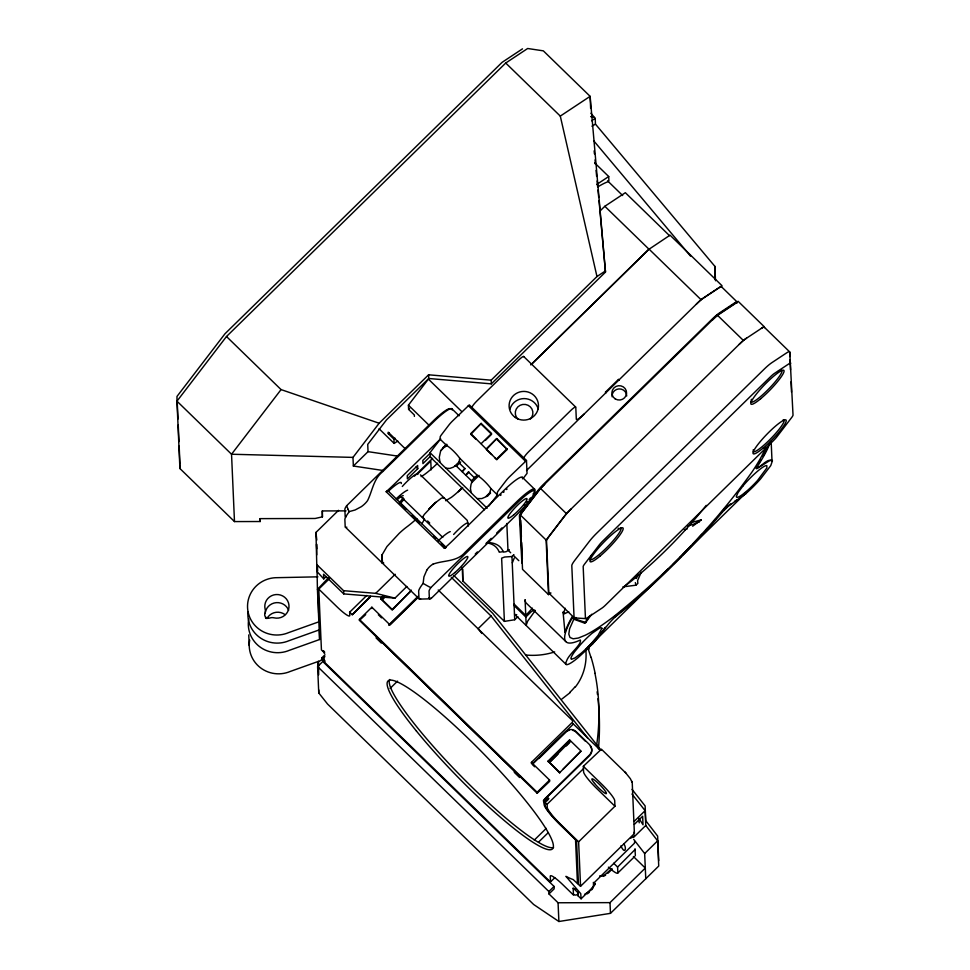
<?xml version="1.0" encoding="UTF-8"?>
<svg xmlns="http://www.w3.org/2000/svg" width="970" height="970" viewBox="0 0 970 970"><rect width="100%" height="100%" fill="white"/><g stroke="black" fill="none" stroke-linecap="round" stroke-linejoin="round"><path stroke-width="1.45" d="M714.841 279.275L714.878 266.338L595.459 124.136L595.204 118.376L590.912 113.26M260.178 518.647L260.19 521.52L234.485 521.581L179.911 468.522L179.935 465.673M420.628 598.939A22.031 3.54 -45.8 0 1 418.979 598.369L418.664 591.276A22.031 3.54 -45.8 0 1 423.138 583.334L423.914 576.883L426.739 570.275M381.768 555.386L386.945 546.546L399.228 533.33A22.031 3.54 -45.8 0 1 406.551 527.122A40.388 6.487 -45.8 0 0 415.269 520.017L416.979 518.986L416.518 519.714M635.35 855.382L634.986 848.811M568.759 611.84L564.564 613.634L563.594 613.016L565.255 608.263M770.192 442.259A146.191 23.474 -45.8 0 1 757.097 466.909L756.624 467.71A7.42 1.188 -45.8 0 0 756.697 468.716L769.331 460.847L771.441 460.241L772.399 460.883L770.75 465.624L760.529 478.974A29.173 4.68 -45.8 0 1 745.906 493.572L728.203 506.413L722.759 511.724A146.191 23.474 -45.8 0 1 615.683 616.593M596.695 744.911C600.054 721.195 599.763 696.872 594.962 673.374M248.769 618.981A29.379 28.676 -2.5 0 0 259.414 646.529A29.379 28.676 -2.5 0 0 289.339 650.324L319.615 639.509L317.433 589.408L328.551 577.683M634.392 833.46L632.234 782.608L630.367 778.692L624.862 771.865M366.733 595.471L349.637 612.216L352.243 614.737L370.419 596.259M544 801.244L547.638 797.692L548.668 798.698L545.043 802.263L545.176 805.464A21.304 3.14 45.6 0 0 560.454 824.755L576.568 840.432L578.459 883.937L577.429 882.93L575.537 839.741L559.945 824.573A22.031 3.249 45.6 0 1 544.146 804.603L543.479 800.747L544.74 798.892L589.639 754.866A7.348 7.166 -2.5 0 0 589.639 744.73L576.119 731.586A7.348 7.166 -2.5 0 0 565.74 731.61L532.384 764.275M512.33 562.842L514.258 558.077M523.412 478.125L527.049 473.372L526.48 460.495L469.322 404.89L452.517 421.016A7.348 1.176 -45.8 0 0 448.867 425.078L441.629 434.536A7.348 1.176 -45.8 0 0 440.15 437.155L440.247 439.301L446.794 445.654A10.464 1.54 45.6 0 1 453.184 450.771A10.464 1.54 45.6 0 1 459.683 458.204L459.004 462.787L464.703 468.328L462.144 471.675L465.357 468.534M459.683 458.204L477.967 475.979A10.464 1.54 45.6 0 1 484.369 481.096A10.464 1.54 45.6 0 1 490.868 488.528L489.838 492.772L487.352 496.191L481.799 498.58L477.216 498.58A10.476 1.552 45.6 0 1 471.141 492.675L446.03 468.255A10.476 1.552 45.6 0 1 439.968 462.35L430.001 452.663L440.247 439.301M635.156 849.453L617.599 867.059L617.841 872.66A18.357 2.716 45.6 0 1 608.384 867.156M639.23 822.827L638.83 818.159L643.025 824.803L642.649 816.243L634.356 824.379M756.248 468.267C761.329 467.152 767.525 457.549 772.399 460.883M584.558 894.34L589.105 891.648A20.831 20.322 -2.5 0 0 591.688 888.969L595.071 883.33L594.404 885.646M316.717 554.913L316.705 544.231M636.296 578.508L638.127 574.434M574.47 617.732L569.608 628.766L568.796 634.113L569.984 637.484L573.185 638.793L578.302 638.054L585.262 635.229A140.189 22.516 -45.8 0 0 615.489 615.21C666.923 573.585 713.799 525.716 752.186 471.735A140.359 22.54 -45.8 0 0 765.682 447.315M641.218 572.251L637.593 580.593L637.86 583.443L635.871 585.201L622.958 586.862M756.163 467.261L756.636 466.461M387.418 491.402L387.879 490.687L446.079 547.298L444.369 548.317L386.169 491.717A40.413 6.487 -45.8 0 0 394.729 483.739L440.647 438.767M421.865 523.812L424.266 519.617A22.031 3.54 -45.8 0 0 424.448 519.035M593.216 887.647L591.712 889.769M573.415 619.078L584.583 623.116L589.614 616.047M376.736 636.951L376.142 637.993L381.343 643.049L381.283 641.606L514.318 770.992L514.379 772.435L519.58 777.491L520.478 776.061M439.968 462.35L439.289 457.246L440.659 450.771L446.309 444.26M575.355 686.978C583.637 676.587 587.177 662.849 585.795 649.706M383.235 470.523L353.359 466.024L368.042 451.656L367.727 444.393L386.484 419.913L428.752 378.494L491.317 383.865L605.486 272.049L590.124 96.345L543.346 50.852L527.668 48.5L505.722 63.026L226.495 336.517L176.976 401.168L179.911 468.522M605.438 270.921L596.974 276.535L491.159 380.179L428.594 374.796L379.137 423.235L281.058 389.588L231.539 454.239L234.485 521.581M353.359 466.024L352.983 457.391L379.137 423.235M414.384 416.385L414.323 414.954L408.6 409.401L408.418 405.169L428.376 379.112L461.781 411.595M488.88 506.037L497.416 494.894L497.319 492.76A7.348 1.176 -45.8 0 1 498.786 490.141L506.037 480.683A7.348 1.176 -45.8 0 1 509.686 476.622L526.48 460.495M548.511 594.622L522.527 569.341L520.15 514.791L540.411 488.334L717.303 315.092L738.109 301.306L764.093 326.575L743.287 340.361L566.395 513.603L546.134 540.06L548.511 594.622L550.96 592.997M535.27 610.53L527.656 621.188L526.201 625.165L525.837 617.017L514.197 605.692M600.794 633.168L605.268 627.335M547.638 797.692L546.098 799.692L547.141 800.711L548.668 798.698M706.245 505.358C684.153 533.027 659.212 558.538 631.676 580.824A89.446 14.368 -45.8 0 1 623.455 587.008M742.814 486.164L737.964 492.687L736.291 496.652L736.788 497.355A21.861 3.504 -45.8 0 0 743.153 494.033L746.488 491.329A21.971 3.528 -45.8 0 0 757.473 480.562L766.894 467.867L766.797 465.576L765.415 465.806A21.873 3.516 -45.8 0 0 760.419 468.91A21.971 3.528 -45.8 0 0 742.814 486.14M532.457 608.166L525.776 615.429L514.124 604.104M691.21 522.612L701.249 519.859L692.665 526.201M615.623 616.665C604.407 626.208 598.357 640.879 586.256 649.342L593.179 642.152M634.659 841.317L634.416 843.233L593.422 883.391L593.555 886.592L581.103 898.79L580.751 893.673L565.922 876.334A160.123 23.644 45.6 0 0 573.173 879.572L580.509 886.337L634.247 833.715M384.314 597.375L382.35 599.46L384.423 597.423M392.741 609.56L411.377 590.148M563.036 769.198L580.812 751.338M723.341 510.123L724.457 508.947M458.737 491.329L462.302 487.874L459.101 491.026M440.659 450.771L447.061 444.466M458.386 491.754L462.678 487.522M599.569 211.448L604.831 206.283L625.347 192.703L669.518 235.661M408.6 409.401L409.643 408.382M397.785 441.023L394.159 443.423L393.978 439.192L388.267 433.638L389.297 432.62M393.978 439.192L395.02 438.173M325.884 576.786L323.737 578.884L316.947 571.512L315.965 532.421L338.53 510.329M345.793 516.949A14.683 2.364 -45.8 0 1 345.174 516.464L344.859 509.359A14.683 2.364 -45.8 0 1 346.605 505.77L433.008 421.138A24.602 3.953 -45.8 0 1 450.359 408.831M430.074 453.293L422.811 460.411L422.956 463.611L430.219 456.494M417.767 468.692L407.388 478.865L407.242 475.664L417.621 465.491L417.767 468.692L416.033 467.019M414.445 476.124L432.596 458.337M443.144 447.364L446.442 445.157M417.149 474.439L430.777 461.089L431.165 469.856M532.093 363.762L649.015 249.241L670.04 235.164L722.007 285.701L700.97 299.633L528.553 468.498A14.683 2.364 -45.8 0 0 526.54 470.547M481.181 443.666L491.572 433.493L481.168 423.381L470.789 433.554L496.81 459.622L507.189 449.462L496.761 438.549L486.382 448.71M481.168 423.381L470.826 434.354L476.027 439.41M323.701 651.404A2.934 2.861 -2.5 0 0 324.562 653.428L324.501 651.828L323.459 650.821L323.507 651.937L321.434 649.912L318.778 589.093L329.461 578.629M446.03 468.255L449.898 468.413L453.208 467.213A18.963 15.071 56.5 0 0 454.736 466.17L458.98 462.023M454.736 466.182L456.446 466.133L460.726 461.938M485.376 440.392L491.596 434.293L481.205 424.181M496.761 438.549L486.419 449.51L491.62 454.566M443.945 497.901L441.423 498.143L435.263 502.848L424.29 514.439L422.471 517.362L423.478 517.592M468.995 472.075L465.782 475.215L468.34 471.869L474.051 477.422L477.967 475.979M471.141 492.675L470.438 488.383L471.008 484.527A18.963 15.071 56.5 0 1 471.687 482.66L471.481 480.756L476.84 475.518M475.749 477.373L477.883 475.288M471.699 482.66L479.119 475.397M496.773 458.822L507.152 448.661M352.243 614.737L370.297 597.047M316.644 564.467L343.598 590.682L375.717 593.349L395.202 574.264M438.21 590.002L572.676 720.771L572.409 722.226L531.402 762.384L549.59 780.074L549.65 781.359L537.186 793.242L359.446 620.376L359.409 619.418L371.862 607.22L390.049 624.91L418.106 597.435M392.219 610.069L380.786 598.951L382.92 596.198M380.786 598.951L382.932 596.853M486.188 496.288L490.408 492.154M365.69 614.604L359.446 620.376M321.773 657.927L323.859 659.939L323.932 661.54L321.846 659.527L321.773 657.927L324.986 654.774M487.352 496.191L490.565 493.039M324.841 656.435L320.549 660.631L290.26 671.446A29.379 28.676 -2.5 0 1 260.336 667.663A29.379 28.676 -2.5 0 1 249.69 640.115M558.89 921.5L533.658 904.501L327.557 704.05L318.754 692.944L317.614 666.608L322.804 661.528L554.064 886.447L554.161 888.847L548.971 893.928L558.065 902.767L558.89 921.5L610.469 913.352L658.727 866.052L657.636 840.844L645.765 825.47L645.123 810.665L631.967 794.042M323.737 578.884L323.531 574.24L343.732 593.895L394.96 598.126L406.854 586.474M605.474 392.147L605.995 392.656L605.474 392.147L618.448 379.44L618.969 379.949L618.448 379.44M411.341 590.682L392.195 609.427L380.761 598.308M388.946 624.777L417.997 596.332M389.031 625.371L418.034 596.962M430.801 587.65L517.204 503.018A24.602 3.953 -45.8 0 1 534.822 491.353A24.602 3.953 -45.8 0 1 517.665 513.748L431.262 598.369A14.683 2.364 -45.8 0 1 429.358 598.344L429.055 591.239A14.683 2.364 -45.8 0 1 430.801 587.65L428.073 586.219A157.019 126.161 -55.8 0 1 426.157 585.153A184.712 148.483 -56.9 0 1 423.126 583.358M475.251 554.015L477.385 551.93M485.934 543.564L491.269 538.326M496.604 533.1L501.951 527.874M390.073 688.445L397.542 681.122M451.317 577.344L491.062 615.999L478.089 628.705L481.847 633.459M462.229 567.401L462.823 580.945L504.4 621.382L514.718 619.757L517.871 616.665M525.837 617.017L531.596 611.391L534.615 610.045M657.126 579.939L586.256 649.342L592.852 643.486L590.281 645.28M662.486 574.689L667.857 569.426M673.228 564.164L680.746 556.804M682.892 554.707L747.312 491.596M532.833 763.487L572.518 724.917L572.87 723.596M538.908 758.552L565.765 732.253M559.557 772.823L548.098 761.062L569.632 739.964L581.066 751.083L559.557 772.823L560.078 772.314M548.123 761.705L569.632 739.964M557.992 754.066L549.687 762.202L570.36 741.019L570.445 741.868M566.298 745.942L569.402 742.887M537.186 793.242L537.137 792.272L549.59 780.074M543.479 800.747L589.675 755.509A7.348 7.166 -2.5 0 0 590.293 746.076M580.557 886.289L578.617 841.814L614.944 806.228L596.756 788.537A18.357 2.716 45.6 0 1 583.588 771.902L583.346 766.3L601.4 749.179L626.135 773.32M578.617 841.814L560.43 824.124A18.357 2.716 45.6 0 1 547.262 807.476L547.116 804.275L583.443 768.701M534.288 840.093L546.255 828.368M538.508 842.178L548.062 832.818M324.526 657.175A2.934 2.861 -2.5 0 0 324.889 660.788L324.974 662.716L547.395 879.038L550.511 881.912L554.779 877.729M548.971 893.928L548.875 891.527L554.064 886.447M634.307 821.25L645.123 810.665M633.871 837.11L645.765 825.47M611.924 868.562L604.807 874.843A9.324 9.094 -2.5 0 1 602.297 875.813L601.4 875.958A7.554 7.372 -2.5 0 1 599.605 875.946M611.961 869.362L607.984 873.23M617.672 873.158L634.804 856.389M645.765 878.796L644.662 853.552L657.636 840.844M558.065 902.767L609.997 902.634L645.293 868.065L633.386 856.486M436.282 501.963L428.934 509.056L435.263 502.848M587.966 648.554L578.217 657.539A29.173 4.68 -45.8 0 1 567.705 664.486A29.148 4.68 -45.8 0 1 566.625 660.849C568.59 654.289 582.012 644.456 580.351 640.018A146.191 23.474 -45.8 0 1 572.615 617.15M508.765 549.602L508.037 550.16L510.693 552.779M725.596 507.831L727.742 505.976M570.178 692.58L561.921 699.006M747.567 491.22L743.687 494.651L745.906 493.572L740.074 497.574M614.119 617.09L615.162 616.229M589.142 892.461L587.311 893.843M444.296 447.267L446.794 445.654M521.896 563.097L519.423 515.931A14.695 2.364 -45.8 0 1 522.369 510.693L536.846 491.79A14.683 2.364 -45.8 0 1 544.146 483.654L711.992 319.263A14.683 2.364 -45.8 0 1 719.376 313.007L734.254 303.161A14.695 2.364 -45.8 0 1 737.333 302.179M522.49 48.852L502.084 62.347L225.004 333.741L176.989 396.427L176.976 401.168L231.539 454.239L352.983 457.391M596.974 276.535L560.296 116.097L590.124 96.345L590.645 108.41M591.591 120.777L595.204 118.376M596.647 184.518L608.711 176.528L594.707 162.912M728.652 505.321L731.016 503.757M734.557 501.405L736.921 499.841M604.831 875.643L605.607 875.158M701.249 519.859L694.835 523.788L687.791 526.019M386.169 491.717L387.879 490.687M591.942 126.197L595.459 124.136M432.947 564.2C443.545 560.114 456.991 562.103 465.151 552.233L516.404 502.024A25.705 4.122 -45.8 0 1 534.118 492.214M591.749 614.24A70.858 11.373 -45.8 0 0 585.747 622.522L584.583 623.116M630.73 838.08L633.058 837.025A7.36 1.176 -45.8 0 1 634.113 836.334L634.465 835.461M319.203 629.906L288.927 640.721A29.379 28.676 -2.5 0 1 247.981 612.046M445.642 500.738L451.438 497.307A29.743 4.777 -45.8 0 0 460.859 489.244M684.335 529.826L687.148 528.977M383.756 563.049L382.083 562.491M696.484 522.745L699.37 521.957M322.416 511.129L322.416 516.864L315.141 518.477L260.057 518.635L260.19 521.52M419.658 599.108L429.989 598.829M513.894 554.622A73.441 11.798 -45.8 0 1 511.954 556.525L504.63 557.022L501.635 558.162L504.4 621.382M317.905 576.835L277.371 577.671A29.379 28.676 -2.5 0 0 248.09 611.997A29.379 28.676 -2.5 0 0 288.575 632.634L318.851 621.818L318.718 615.817M346.047 510.875L322.161 510.935L322.416 516.864M564.964 632.44L563.085 612.216L564.77 613.113M574.543 617.926L585.637 618.605M590.645 116.63L593.652 116.861M431.262 598.369L428.594 598.053M368.042 451.656L397.918 456.142M375.717 593.349L394.96 598.126M572.858 730.374L573.767 730.677A7.348 7.166 -2.5 0 1 576.156 732.229L585.504 741.322M572.967 618.242L585.747 622.522M563.546 613.064L564.564 613.634L563.085 612.216L563.594 613.016M316.79 540.047L315.965 532.421M505.722 63.026L560.296 116.097M764.287 327.193L789.531 351.746M721.571 286.853L737.164 302.022M607.559 180.832L622.667 195.528M717.303 315.092L743.287 340.361M700.97 299.633L649.003 249.084L532.227 363.459A11.022 1.77 -45.8 0 1 530.711 364.902M604.831 206.283L649.015 249.241M523.618 356.426L575.586 406.976M468.267 405.593L525.437 461.186M496.798 439.349L507.189 449.462M540.411 488.334L566.395 513.603M451.996 408.891L459.113 415.815M522.406 477.373L534.628 489.256M494.736 457.597L496.81 459.622M408.418 405.169L428.885 425.078M520.15 514.791L546.134 540.06M490.868 488.528L497.416 494.894M456.446 466.133L471.481 480.756M477.216 498.58L487.17 508.256M430.365 457.137L484.479 509.759M405.472 449.001L388.206 432.208L388.267 433.638M513.397 555.41L518.804 560.672M549.032 593.3L574.288 617.854M379.076 428.752L394.159 443.423M420.459 474.876L467.273 520.405L468.352 525.667A24.977 4.013 -45.8 0 0 468.437 525.995M565.801 641.546L526.225 603.061A146.191 23.474 -45.8 0 1 525.085 599.666L525.776 615.429M427.612 520.963L429.734 523.024M400.21 495.997L442.757 537.38M401.604 505.2L405.751 509.226M412.214 515.519L419.755 522.854M433.566 536.289L435.7 538.362M441.314 543.818L445.63 548.014M226.495 336.517L281.058 389.588M453.948 575.598L492.614 613.21L601.157 750.356M572.724 723.377L600.309 750.21M345.441 527.195L419.234 598.963M583.346 766.3L601.533 783.99A18.357 2.716 45.6 0 1 614.701 800.626L614.944 806.228M548.098 761.062L559.532 772.181M378.336 614.737L381.549 617.866M532.53 764.712L534.676 766.785M613.695 863.264L617.599 867.059M359.409 619.418L537.137 792.272M545.043 802.263L547.116 804.275M318.778 589.093L336.966 606.784A18.357 2.716 45.6 0 0 349.782 615.416L349.637 612.216M593.288 882.361L595.107 884.131M577.841 892.558L573.173 888.011L573.476 895.055L563.085 884.943A18.357 2.716 45.6 0 0 550.269 876.31L550.511 881.912M577.89 891.6L577.987 895.759L581.103 898.79M317.614 666.608L548.875 891.527M515.131 614.75L566.153 664.474M623.71 843.827C626.862 847.38 625.274 855.576 620.897 845.901M593.628 140.698L690.579 256.153M634.028 832.224L634.453 833.121M632.028 789.374L645.123 805.924L645.778 820.705L657.636 836.079L658.715 860.645M491.062 615.999L587.82 738.255M633.701 839.353L644.662 853.552M771.55 459.925L771.999 460.774L771.15 441.277M507.977 550.123L506.825 523.497M346.605 505.77L347.49 507.843A157.019 90.477 -38.6 0 0 348.169 509.298M631.858 781.286L632.161 782.208M588.475 649.706L590.948 657.357M635.338 582.582L635.871 585.201M594.149 150.859L594.44 153.866M595.034 159.88L595.483 164.403M596.065 170.417L596.659 176.443M597.108 180.966L597.69 186.98M597.993 189.987L598.732 197.516M575.889 617.49A14.695 2.364 -45.8 0 1 574.058 617.429L571.803 565.655A14.695 2.364 -45.8 0 1 574.737 560.417L589.226 541.515A14.683 2.364 -45.8 0 1 596.514 533.391L764.372 368.988A14.683 2.364 -45.8 0 1 771.744 362.744L786.621 352.886A14.695 2.364 -45.8 0 1 789.762 352.171L793.023 415.051A7.348 1.176 -45.8 0 1 791.556 417.67L777.079 436.573A7.348 1.176 -45.8 0 1 773.429 440.647L605.583 605.037A7.348 1.176 -45.8 0 1 601.885 608.166L587.008 618.011A7.348 1.176 -45.8 0 1 585.443 618.375L583.176 566.601A7.348 1.176 -45.8 0 1 584.655 563.982L599.133 545.079A7.348 1.176 -45.8 0 1 602.782 541.017L770.629 376.615A7.348 1.176 -45.8 0 1 774.327 373.486L789.192 363.641A7.348 1.176 -45.8 0 1 790.768 363.277M599.024 200.523L605.486 272.049M789.762 352.171L789.956 356.608M790.089 359.567L790.538 369.922M791.059 381.756L791.508 392.11M714.878 266.338L715.508 280.742M608.711 176.528L608.893 180.76L607.863 181.778A106.748 17.145 -45.8 0 0 598.078 186.713M609.997 902.634L610.469 913.352M520.66 520.369L521.375 536.64M521.63 542.557L522.333 558.829M531.402 762.384L531.463 763.669M511.954 556.525L514.718 619.757M491.159 380.179L491.317 383.865M428.594 374.796L428.752 378.494M430.001 452.663L430.183 456.591A23.498 3.771 -45.8 0 0 431.116 457.367M382.41 560.527L382.532 563.182M381.853 554.743L382.204 562.927M381.78 555.095L382.119 562.733M371.862 607.22L371.922 608.505M343.598 590.682L343.732 593.895M316.487 544.425L316.681 548.838M317.396 565.049L317.651 570.942M248.756 634.901L249.217 645.474M177.243 402.453L177.971 419.028M178.237 425.066L178.953 441.641M179.159 446.164L179.947 464.242M319.433 630.512L319.615 639.509M318.281 594.828L318.657 612.822M316.935 565.413L317.433 589.408M462.751 569.208L462.823 580.945M318.548 661.334L318.645 674.877M318.742 689.925L318.754 692.944M577.987 893.734L577.987 895.759M317.711 661.552L317.711 669.009M597.969 698.703A268.266 261.803 -2.5 0 1 598.454 748.816M597.12 691.78A268.266 261.803 -2.5 0 1 597.484 694.544M554.67 651.925A70.349 68.664 -2.5 0 1 525.582 654.993M591.082 657.26A294.359 180.626 -57 0 1 595.119 673.265M574.955 686.857A69.67 44.729 -5.4 0 1 569.742 692.398M588.366 646.444A320.039 190.12 -60.4 0 1 589.275 648.942M604.043 876.043A9.324 9.094 -2.5 0 1 603.207 876.371M553.567 847.477A117.515 17.351 45.6 0 1 458.834 773.914A117.515 17.351 45.6 0 1 389.685 679.497M577.599 894.243A2.934 2.861 -2.5 0 1 573.44 894.255M575.841 889.272A2.934 2.861 -2.5 0 1 573.185 888.496M566.48 731.635A7.348 7.166 -2.5 0 1 567.28 731.113M568.141 730.689A7.348 7.166 -2.5 0 1 569.05 730.386M265.501 617.32A7.348 7.166 -2.5 0 1 265.683 618.387M266.908 618.617A12.113 11.822 -2.5 0 1 284.913 614.531M265.356 612.24A12.113 11.822 -2.5 0 1 288.623 610.324M453.633 534.47A15.059 2.413 -45.8 0 1 468.122 523.436M509.104 549.893A37.054 5.953 -45.8 0 1 506 551.724L503.382 552.1A508.741 81.686 -45.8 0 0 488.189 542.557M503.018 551.312A39.988 6.426 -45.8 0 1 502.06 551.809L499.259 552.221A505.819 81.225 -45.8 0 0 487.413 543.006M437.603 463.211A31.21 5.008 -45.8 0 1 425.648 473.639A24.977 4.013 -45.8 0 1 421.125 476.609M402.295 486.479A15.059 2.413 -45.8 0 1 417.706 474.403M444.369 548.329A40.413 6.487 -45.8 0 0 452.941 540.351L504.194 490.141A25.705 4.122 -45.8 0 1 522.478 478.865M426.703 570.251A15.835 12.755 -56.1 0 1 432.935 564.164M437.858 541.151A20.2 3.237 -45.8 0 1 450.25 531.608M533.488 493.415A25.705 4.122 -45.8 0 1 533.1 494.082M530.481 497.925A25.705 4.122 -45.8 0 1 529.147 499.671M527.68 501.514A25.705 4.122 -45.8 0 1 526.892 502.46M525.243 504.4A25.705 4.122 -45.8 0 1 524.382 505.382M346.836 527.171A22.031 3.54 -45.8 0 1 345.187 526.601L344.871 519.508A22.031 3.54 -45.8 0 1 349.345 511.566L355.129 509.977L361.337 506.667A15.835 9.166 -38.4 0 0 367.582 500.593C372.395 490.99 373.414 479.095 382.519 471.869L433.784 421.659A25.705 4.122 -45.8 0 1 452.153 409.983M349.2 511.663A184.712 106.664 -37.6 0 1 347.987 509.408M403.096 497.671A12.489 2.001 -45.8 0 1 399.191 502.933M397.094 499.756A12.489 2.001 -45.8 0 1 403.241 495.609M404.211 499.029A20.2 3.237 -45.8 0 1 399.81 504.157M396.099 498.895A20.2 3.237 -45.8 0 1 407.63 490.165M388.303 491.305A20.2 3.237 -45.8 0 1 401.301 483.557M471.917 407.497A7.348 1.176 -45.8 0 1 477.046 400.816L518.562 360.161A7.348 1.176 -45.8 0 1 523.812 356.669M523.885 458.046A7.348 1.176 -45.8 0 1 529.014 451.365L570.53 410.698A7.348 1.176 -45.8 0 1 575.792 407.218L576.313 419.222A11.022 1.77 -45.8 0 0 584.195 413.996M509.905 409.291A14.683 14.332 -2.5 0 1 538.289 409.207M517.871 419.064A8.815 8.597 -2.5 0 1 517.859 406.891A8.815 8.597 -2.5 0 1 530.323 406.866A8.815 8.597 -2.5 0 1 530.335 419.028M620.509 527.813A22.031 3.54 -45.8 0 1 608.154 546.183A22.031 3.54 -45.8 0 1 590.002 559.241M591.106 555.98A22.031 3.54 -45.8 0 1 591.688 555.022M618.096 528.589A22.031 3.54 -45.8 0 1 618.86 528.213M550.099 593.179A14.695 2.364 -45.8 0 1 548.814 592.876L546.546 541.102A14.695 2.364 -45.8 0 1 549.493 535.864L563.97 516.962A14.683 2.364 -45.8 0 1 571.269 508.838M739.116 344.435A14.683 2.364 -45.8 0 1 746.5 338.178M783.117 419.877A22.031 3.54 -45.8 0 1 772.544 436.827A22.031 3.54 -45.8 0 1 753.181 451.596M753.132 450.322A22.031 3.54 -45.8 0 1 753.351 449.668M761.377 328.333A14.695 2.364 -45.8 0 1 764.518 327.617M780.401 370.382A22.031 3.54 -45.8 0 1 769.707 387.915A22.031 3.54 -45.8 0 1 750.853 401.24M751.18 400.04A22.031 3.54 -45.8 0 1 751.532 399.276M778.11 371.51A22.031 3.54 -45.8 0 1 778.971 371.013M767.452 447.582A146.191 23.474 -45.8 0 1 762.929 456.288M760.771 459.938A146.191 23.474 -45.8 0 1 758.37 463.793M722.347 511.226A146.191 23.474 -45.8 0 1 720.504 513.385M715.775 518.853A146.191 23.474 -45.8 0 1 713.847 521.048M707.954 527.668A146.191 23.474 -45.8 0 1 705.954 529.887M701.892 534.337A146.191 23.474 -45.8 0 1 692.859 544.024M690.907 546.086A146.191 23.474 -45.8 0 1 680.019 557.313M667.906 569.354A146.191 23.474 -45.8 0 1 663.577 573.561M658.169 578.714A146.191 23.474 -45.8 0 1 654.944 581.757M644.286 591.542A146.191 23.474 -45.8 0 1 642.176 593.434M636.623 598.332A146.191 23.474 -45.8 0 1 634.392 600.284M623.14 609.79A146.191 23.474 -45.8 0 1 620.836 611.67M618.569 613.501A146.191 23.474 -45.8 0 1 615.222 616.144M565.073 632.355A146.191 23.474 -45.8 0 1 572.264 616.617M516.719 614.604A29.33 4.704 -45.8 0 1 514.561 613.84M721.801 287.29A14.695 2.364 -45.8 0 0 718.661 288.005L703.784 297.851A14.683 2.364 -45.8 0 0 696.399 304.095M612.07 396.779A7.348 7.166 -2.5 0 1 618.945 388.909A7.348 7.166 -2.5 0 1 626.717 395.918M735.163 303.671A13.956 2.243 -45.8 0 0 734.411 304.143L719.534 313.989A13.956 2.243 -45.8 0 0 712.526 319.93M736.363 303.101A13.956 2.243 -45.8 0 1 737.115 303.028M539.453 489.935A13.956 2.243 -45.8 0 0 537.744 492.045L523.254 510.947A13.956 2.243 -45.8 0 0 520.975 514.379M540.411 488.819A13.956 2.243 -45.8 0 1 544.679 484.321M500.52 495.452A14.32 2.304 -45.8 0 1 501.09 494.821M503.478 492.372A14.32 2.304 -45.8 0 1 504.085 491.778M506.486 489.547A14.32 2.304 -45.8 0 1 507.055 489.038M601.933 628.233L598.187 635.229L592.136 642.504A22.007 3.54 -45.8 0 1 581.139 653.271L574.98 657.951L571.439 659.297L570.93 658.606A22.055 3.54 -45.8 0 1 574.701 651.61L580.739 644.335A22.007 3.54 -45.8 0 1 591.749 633.531L600.066 627.76L601.933 628.233M416.421 731.04A117.515 17.351 45.6 0 0 552.063 849.223A117.515 17.351 45.6 0 0 442.308 714.538A117.515 17.351 45.6 0 0 416.421 731.04M594.537 783.433A10.282 1.516 45.6 0 0 606.323 793.618A10.282 1.516 45.6 0 0 596.562 781.735A10.282 1.516 45.6 0 0 594.537 783.433M264.895 613.489A7.348 7.166 -2.5 0 0 265.149 609.233A12.113 11.822 -2.5 0 1 275.904 594.562A12.113 11.822 -2.5 0 1 288.975 607.268A12.113 11.822 -2.5 0 1 273.976 617.829A7.348 7.166 -2.5 0 0 269.636 618.084A3.674 3.589 -2.5 0 1 264.895 613.489M454.857 572.555A13.592 2.183 -45.8 0 0 467.746 556.598A13.592 2.183 -45.8 0 0 452.214 569.851A13.592 2.183 -45.8 0 0 454.857 572.555M514.015 514.609A13.592 2.183 -45.8 0 0 526.916 498.653A13.592 2.183 -45.8 0 0 511.372 511.905A13.592 2.183 -45.8 0 0 514.015 514.609M515.373 417.524A14.683 14.332 -2.5 0 0 538.423 406.963A14.683 14.332 -2.5 0 0 517.568 392.777A14.683 14.332 -2.5 0 0 515.373 417.524M599.751 556.331A23.498 3.771 -45.8 0 0 623.104 528.153A23.498 3.771 -45.8 0 0 596.889 549.917A23.498 3.771 -45.8 0 0 599.751 556.331M762.796 448.382A23.498 3.771 -45.8 0 0 786.149 420.204A23.498 3.771 -45.8 0 0 759.934 441.968A23.498 3.771 -45.8 0 0 762.796 448.382M760.625 398.767A23.498 3.771 -45.8 0 0 783.99 370.588A23.498 3.771 -45.8 0 0 757.764 392.341A23.498 3.771 -45.8 0 0 760.625 398.767M615.21 398.876A7.348 7.166 -2.5 0 0 626.571 393.262A7.348 7.166 -2.5 0 0 615.926 386.472A7.348 7.166 -2.5 0 0 615.21 398.876"/></g></svg>
